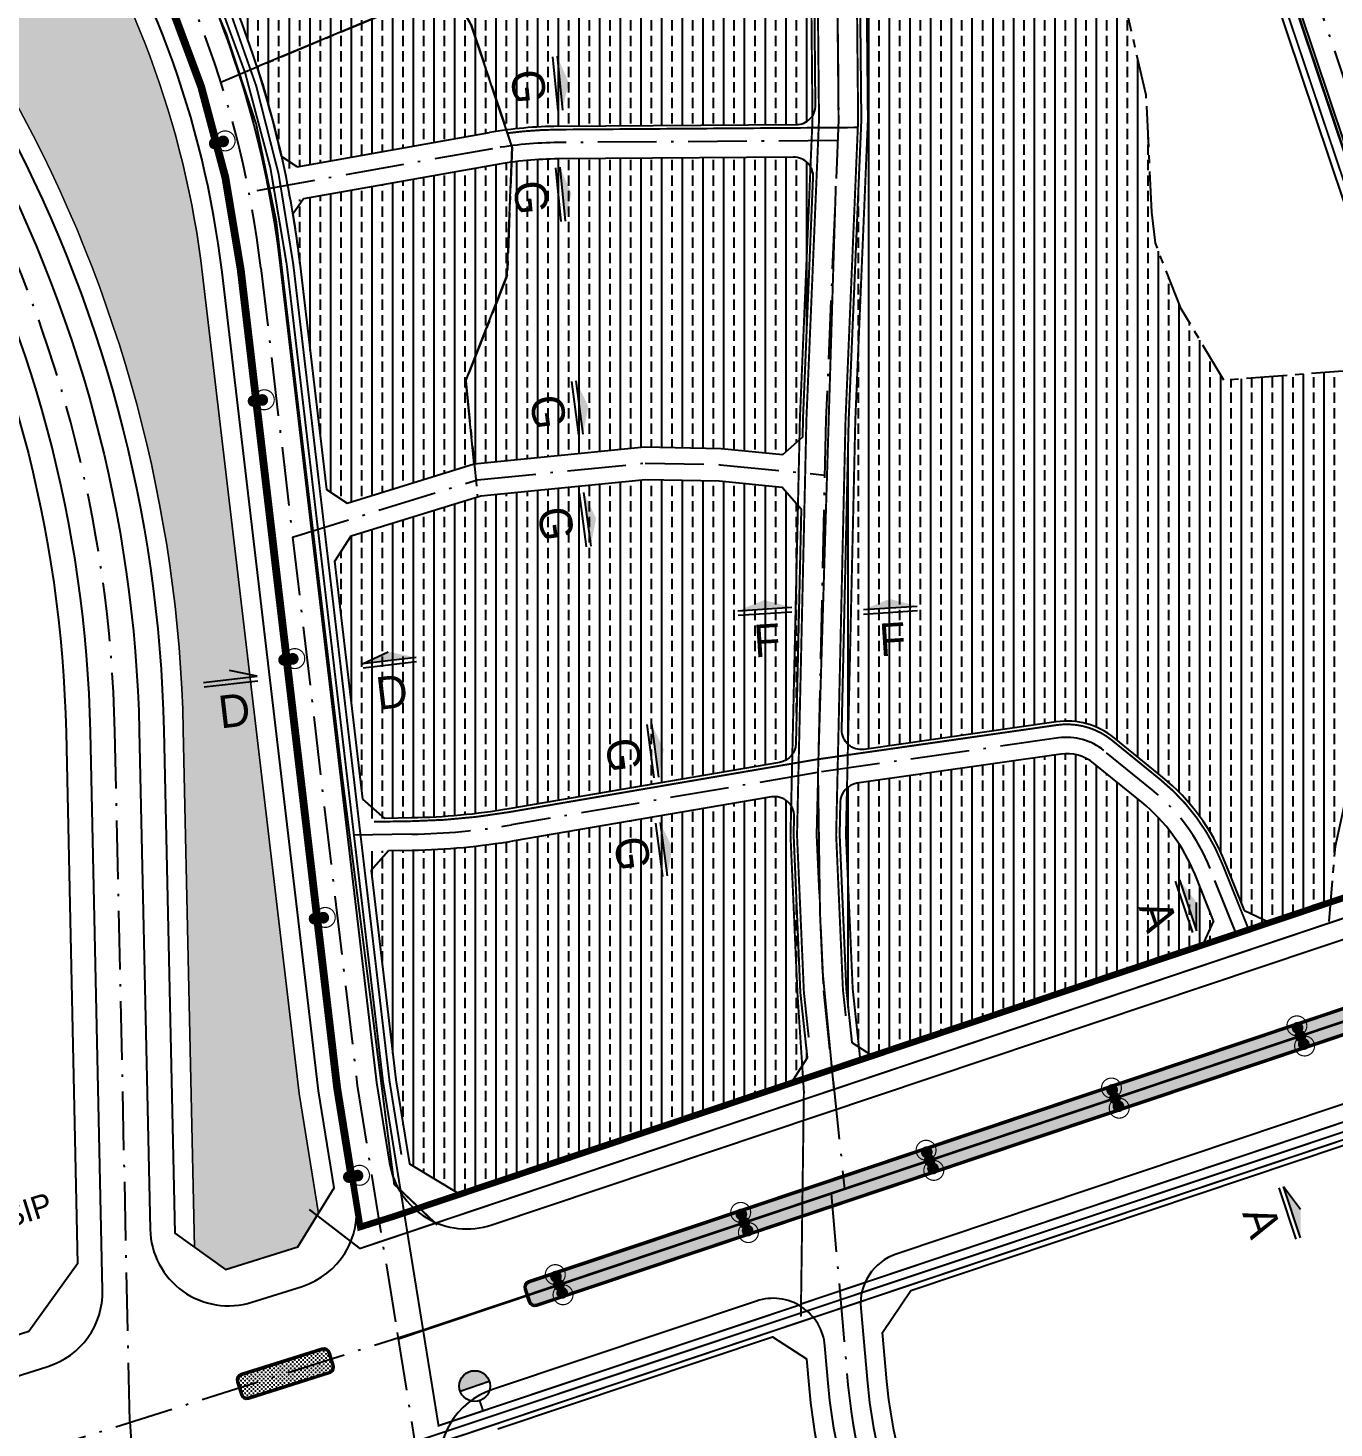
# Model space of a CAD drawing. Header units: metres. Extents: x 563371 to 571261, y 2062953 to 2068466.
# Drawn here: x 568142 to 568342.4, y 2065867.6 to 2066082.4 of the extents above; entities that cross this region are included whole.
import ezdxf
from ezdxf.enums import TextEntityAlignment as Align

# ---------------------------------------------------------------- set-up
doc = ezdxf.new("R2010")
doc.units = ezdxf.units.M
for name, pattern in [('ACAD_ISO10W100', [18.5, 12, -3, 0.5, -3]), ('CENTER', [2, 1.25, -0.25, 0.25, -0.25]), ('DOT', [0.25, 0, -0.25]), ('HIDDEN', [0.375, 0.25, -0.125])]:
    doc.linetypes.add(name, pattern=pattern)
for name, color, linetype in [('01-Thoatnuoc', 7, 'CONTINUOUS'), ('BoThamCo', 94, 'CONTINUOUS'), ('cap nuoc', 5, 'CONTINUOUS'), ('ChiaLo', 128, 'CENTER'), ('Dien', 1, 'CONTINUOUS'), ('Dien CS', 2, 'CONTINUOUS'), ('Dien SH', 6, 'CONTINUOUS'), ('ghi_chu', 7, 'CONTINUOUS'), ('hacth', 7, 'CONTINUOUS'), ('hacth sdd', 8, 'CONTINUOUS'), ('LogDg', 7, 'CONTINUOUS'), ('MC', 7, 'CONTINUOUS'), ('ONG CAP NUOC', 32, 'DOT'), ('RANHGIOI', 2, 'HIDDEN'), ('thoatnuoc', 3, 'CONTINUOUS'), ('TimDg', 222, 'CONTINUOUS'), ('TTLL', 170, 'CONTINUOUS'), ('ViaHeS', 32, 'CONTINUOUS')]:
    doc.layers.add(name, color=color, linetype=linetype)
doc.layers.add('datKeSog', color=251, linetype='CONTINUOUS', lineweight=13)
doc.layers.add('datMatNc', color=150, linetype='CONTINUOUS', lineweight=13)
doc.styles.add('avantH', font='VHAVAN.ttf', dxfattribs={"height": 10})
doc.styles.add('VnBlackH', font='VHBLACK.ttf')
doc.linetypes.add('CAP NUOC ----N----N----N----', pattern='A,4,-2,["N",Standard,S=1.5,R=0,X=-1.5,Y=-0.75],-1.5', length=7.5)
doc.linetypes.add('DD0', pattern='A,12.7,-5.08,["0,4kV",Standard,S=2.54,R=0,X=-2.54,Y=-1.27],-9.35', length=27.13)
doc.linetypes.add('DIEN22KV', pattern='A,12.7,-5.08,["22KV",Standard,S=2.54,R=0,X=-2.54,Y=-1.27],-9.08', length=26.86)
doc.linetypes.add('DIENCS_LINE', pattern='A,12.7,-5.08,["CS",Standard,S=2.54,R=0,X=-2.54,Y=-1.27],-6.35', length=24.13)
doc.linetypes.add('THOAT NUOC BAN ----C----C----C----', pattern='A,9,-3,["C",Standard,S=2,R=0,X=-1.5,Y=-1],-3', length=15)
doc.linetypes.add('Thong tin', pattern='A,12.7,-5.08,["TTLL",Standard,S=2.54,R=0,X=-2.54,Y=-1.27],-9.08', length=26.86)
doc.linetypes.add('TN_WATER_SUPPLY', pattern='A,0.5,-0.2,["TN",Standard,S=0.1,R=0,X=-0.1,Y=-0.05],-0.2', length=0.9)
pattern_1 = [(0, (568124.4922125977, 2065856.434559209), (0.3175, 0.3175), [0.15875, -0.4762500000000001]), (90, (568124.5715875977, 2065856.355184209), (-0.3175, 0.3175), [0.15875, -0.4762500000000001])]
pattern_2 = [(90, (0, -2.328306436538696e-10), (-3.175, 1.944126793646423e-16), []), (90, (-1.587500000023283, -2.328306436538696e-10), (-3.175, 1.944126793646423e-16), [1.5875, -0.79375])]

# ---------------------------------------------------------------- blocks, each defined once
blk = doc.blocks.new('a')
at = {"layer": 'MC', "linetype": 'Continuous', "extrusion": (3.398234445398686e-17, -4.399193797516772e-09, 1)}
blk.add_hatch(color=6, dxfattribs=at).paths.add_polyline_path([(-964.1725955408484, 96.28920970437501), (-801.1804696850331, 41.95850117307047), (-1127.164721311546, 41.95850112069013)])
at = {"layer": 'MC', "linetype": 'Continuous', "extrusion": (-3.398234445398686e-17, -4.399193797516772e-09, 1)}
blk.add_hatch(color=6, dxfattribs=at).paths.add_polyline_path([(992.276817483887, 101.675939100328), (829.2846916280714, 47.34523056902341), (1155.268943254584, 47.34523051664307)])
at = {"layer": 'MC', "color": 6, "linetype": 'Continuous'}
for p, q in [((-801.1804697505086, 41.9585011468803, 6.376863211678193e-06), (-964.1725956259664, 96.28920975675537, 6.61587453316183e-06)), ((829.2846916935468, 47.34523054283324, 6.376863211678193e-06), (992.2768175690051, 101.6759391527083, 6.61587453316183e-06)), ((-1127.164721455591, 41.9585011468803, 6.376863222257022e-06), (-801.1804697505086, 41.9585011468803, 6.376863211678193e-06)), ((-1127.164721435949, 14.79314686813295, 6.257357564245281e-06), (-801.180469730866, 14.79314689432312, 6.257357553324969e-06)), ((1155.26894339863, 47.34523054283324, 6.376863222257022e-06), (829.2846916935468, 47.34523054283324, 6.376863211678193e-06)), ((1155.268943378987, 20.17987626408588, 6.257357564245281e-06), (829.284691673904, 20.17987629027606, 6.257357553324969e-06))]:
    blk.add_line(p, q, dxfattribs=at)
at = {"layer": 'MC', "style": 'VnBlackH'}
for rotation, p in [(5.33646276239108e-08, (-962.6765672647615, -246.2775318663464)), (359.9999999466354, (990.2489407946152, -240.8908024703935))]:
    blk.add_text('a', height=196.8503937007875, rotation=rotation, dxfattribs=at).set_placement(p, align=Align.CENTER)
blk = doc.blocks.new('e')
at = {"layer": 'MC', "linetype": 'Continuous', "extrusion": (3.398234445398686e-17, -4.399193797516771e-09, 1)}
blk.add_hatch(color=6, dxfattribs=at).paths.add_polyline_path([(-473.4762349847621, 281.757833730439), (-310.4841091289467, 227.4271251991345), (-636.4683607554593, 227.4271251467542)])
at = {"layer": 'MC', "linetype": 'Continuous', "extrusion": (-3.398234445398686e-17, -4.399193797516771e-09, 1)}
blk.add_hatch(color=6, dxfattribs=at).paths.add_polyline_path([(492.8801074694447, 281.757833730439), (329.8879816136293, 227.4271251991345), (655.8722332401419, 227.4271251467542)])
at = {"layer": 'MC', "color": 6, "linetype": 'Continuous'}
for p, q in [((-310.4841091944222, 227.4271251729443, 6.376863211678193e-06), (-473.4762350698801, 281.7578337828194, 6.615874533161828e-06)), ((329.8879816791047, 227.4271251729443, 6.376863211678193e-06), (492.8801075545627, 281.7578337828194, 6.615874533161828e-06)), ((-636.4683608995053, 227.4271251729443, 6.376863222257021e-06), (-310.4841091944222, 227.4271251729443, 6.376863211678193e-06)), ((-636.4683608798628, 200.261770894197, 6.257357564245281e-06), (-310.4841091747796, 200.2617709203871, 6.257357553324969e-06)), ((655.8722333841879, 227.4271251729443, 6.376863222257021e-06), (329.8879816791047, 227.4271251729443, 6.376863211678193e-06)), ((655.8722333645453, 200.261770894197, 6.257357564245281e-06), (329.887981659462, 200.2617709203871, 6.257357553324969e-06))]:
    blk.add_line(p, q, dxfattribs=at)
at = {"layer": 'MC', "style": 'VnBlackH'}
for rotation, p in [(5.336085289072462e-08, (-471.9802067086751, -60.80890784028237)), (359.9999999466392, (486.1985571713552, -60.80890781409219))]:
    blk.add_text('d', height=196.8503937007875, rotation=rotation, dxfattribs=at).set_placement(p, align=Align.CENTER)
blk = doc.blocks.new('cs12')
at = {"layer": 'Dien CS', "color": 7, "linetype": 'Continuous', "ltscale": 20}
for points, const_width in [([(1.129780930790002, 0.6275488071027212, 1), (-1.129780930749257, 2.684336157515645, 1)], 0.179734464), ([(0.332288509074715, 1.035119058715645, 1), (-0.3322885091096396, 1.640056515333708, 1)], 0.89867232), ([(0.332288508923375, 0.3024687281576917, -1), (-0.3322885088069598, -0.3024687281576917, -1)], 0.89867232)]:
    blk.add_lwpolyline(points, format="xyb", close=True, dxfattribs=dict(at, const_width=const_width))
blk = doc.blocks.new('CS01')
at = {"layer": 'Dien CS', "color": 7, "linetype": 'Continuous', "ltscale": 20}
for points, const_width in [([(0.3322885089030024, 0.3024687281576917, -1), (-0.3322885089030024, -0.3024687281576917, -1)], 0.89867232), ([(1.12978093076963, -0.6275488069513813, -1), (-1.12978093054262, -2.684336157666985, -1)], 0.179734464), ([(0.3322885091300122, -1.035119058715645, -1), (-0.3322885089786723, -1.640056515333708, -1)], 0.89867232)]:
    blk.add_lwpolyline(points, format="xyb", close=True, dxfattribs=dict(at, const_width=const_width))

msp = doc.modelspace()

# ---------------------------------------------------------------- hatches: boundary and pattern name
at = {"layer": 'cap nuoc'}
msp.add_hatch(color=1, dxfattribs=at).paths.add_polyline_path([(568212.7988899234, 2065874.770828086, 0.4142135622408622), (568209.801508218, 2065876.249734264, 0.4142135623708078), (568208.3226020401, 2065873.25235256)])
at = {"layer": 'hacth'}
h = msp.add_hatch(dxfattribs=at)
h.set_pattern_fill('BRASS', color=57, scale=0.5, angle=90, style=0)
h.set_pattern_definition(pattern_2)
edge = h.paths.add_edge_path()
edge.add_line((568325.7060298786, 2065954.370515266), (568329.780560562, 2065944.215789924))
edge.add_line((568329.780560562, 2065944.215789924), (568341.9024460877, 2065948.283835177))
edge.add_line((568341.9024460877, 2065948.283835177), (568342.6188681676, 2065956.870199869))
edge.add_line((568342.6188681676, 2065956.870199869), (568344.3313999996, 2065964.883999998))
edge.add_line((568344.3313999996, 2065964.883999998), (568345.5709999999, 2065976.576999999))
edge.add_line((568345.5709999999, 2065976.576999999), (568347.8496999997, 2065978.768999998))
edge.add_line((568347.8496999997, 2065978.768999998), (568349.9136999997, 2065988.548999998))
edge.add_line((568349.9136999997, 2065988.548999998), (568351.3674999999, 2065999.908000001))
edge.add_line((568351.3674999999, 2065999.908000001), (568352.8138999997, 2066008.755999998))
edge.add_line((568352.8138999997, 2066008.755999998), (568350.8340941103, 2066027.838424061))
edge.add_line((568350.8340941103, 2066027.838424061), (568345.1729999997, 2066029.862999999))
edge.add_line((568345.1729999997, 2066029.862999999), (568325.5022999999, 2066028.387999999))
edge.add_line((568325.5022999999, 2066028.387999999), (568318.9278999993, 2066039.338999999))
edge.add_line((568318.9278999993, 2066039.338999999), (568314.9863983074, 2066049.423599376))
edge.add_line((568314.9863983074, 2066049.423599376), (568314.4635999998, 2066054.182999998))
edge.add_line((568314.4635999998, 2066054.182999998), (568313.5623999998, 2066072.148999999))
edge.add_line((568313.5623999998, 2066072.148999999), (568309.5899999997, 2066089.465))
edge.add_line((568309.5899999997, 2066089.465), (568303.3640622196, 2066109.111034812))
edge.add_line((568303.3640622196, 2066109.111034812), (568305.4579381632, 2066122.428643821))
edge.add_line((568305.4579381632, 2066122.428643821), (568308.3270612453, 2066126.26839171))
edge.add_line((568308.3270612453, 2066126.26839171), (568298.8248246653, 2066158.844744773))
edge.add_line((568298.8248246653, 2066158.844744773), (568299.7726598096, 2066167.626184671))
edge.add_line((568299.7726598096, 2066167.626184671), (568305.1559680104, 2066171.192696627))
edge.add_line((568305.1559680104, 2066171.192696627), (568304.4923737958, 2066173.170062316))
edge.add_line((568304.4923737958, 2066173.170062316), (568298.1814854508, 2066176.260822261))
edge.add_line((568298.1814854508, 2066176.260822261), (568290.1435999984, 2066173.451999998))
edge.add_line((568290.1435999984, 2066173.451999998), (568271.6118055445, 2066163.570508606))
edge.add_line((568271.6118055445, 2066163.570508606), (568268.9940249232, 2066159.159125154))
edge.add_line((568268.9940249232, 2066159.159125154), (568269.884777829, 2066068.284759738))
edge.add_line((568269.884777829, 2066068.284759738), (568267.9513999997, 2066022.266999996))
edge.add_line((568267.9513999997, 2066022.266999996), (568266.8793983184, 2065974.764369501))
edge.add_arc((568269.8786346918, 2065974.696685114), 3, 178.7072137355459, 278.1529226679068)
edge.add_line((568270.3040815867, 2065971.727005849), (568299.7805802025, 2065975.949914685))
edge.add_arc((568301.4114599666, 2065964.566144167), 11.49999999991864, 50.868646948771584, 98.1529226708738, ccw=False)
edge.add_line((568308.6691142954, 2065973.486707694), (568316.0542639643, 2065967.478246088))
edge.add_arc((568295.5435017322, 2065942.267957858), 32.50000000007513, 21.86286711075968, 50.86864695244998, ccw=False)
edge = h.paths.add_edge_path()
edge.add_line((568325.0324426617, 2065942.622344875), (568321.065640933, 2065952.508583358))
edge.add_arc((568295.5435017326, 2065942.267957858), 27.49999999970079, 21.86286711176513, 50.86864695117372)
edge.add_line((568312.8987620833, 2065963.599740206), (568305.5136124135, 2065969.608201813))
edge.add_arc((568301.4114599664, 2065964.566144167), 6.500000000338268, 50.86864694731515, 98.15292266265755)
edge.add_line((568300.4896583615, 2065971.000449243), (568269.2016005786, 2065966.518009947))
edge.add_arc((568269.6270474729, 2065963.548330682), 2.999999999999999, 98.1529226569023, 178.7072137355459)
edge.add_line((568266.6278110994, 2065963.616015069), (568266.514721104, 2065958.604761484))
edge.add_line((568266.514721104, 2065958.604761484), (568267.5512936377, 2065934.916565742))
edge.add_line((568267.5512936377, 2065934.916565742), (568268.42700254, 2065926.715778295))
edge.add_line((568268.42700254, 2065926.715778295), (568271.5896563192, 2065924.687208233))
edge.add_line((568271.5896563192, 2065924.687208233), (568325.0324426617, 2065942.622344875))
h = msp.add_hatch(dxfattribs=at)
h.set_pattern_fill('BRASS', color=57, scale=0.5, angle=90, style=0)
h.set_pattern_definition(pattern_2)
edge = h.paths.add_edge_path()
edge.add_arc((568223.8352489782, 2066004.845442305), 62.50000000049519, 90.40789401677357, 100.1181727195731)
edge.add_line((568212.8553129862, 2066066.373411601), (568181.3493761152, 2066060.751038978))
edge.add_arc((568024.8134988241, 2066027.63730887), 160.0000000028742, 11.94430732424376, 27.03217287412804)
edge.add_line((568167.3337320768, 2066100.35582862), (568169.3345421439, 2066107.251847167))
edge.add_line((568169.3345421439, 2066107.251847167), (568215.0199106165, 2066133.324526198))
edge.add_arc((568289.369272226, 2066003.047235666), 150.0000000001233, 118.61759479547021, 119.71343993934971, ccw=False)
edge.add_arc((568289.3692722238, 2066003.047235665), 150.000000000067, 118.067354040461, 118.6175947945155, ccw=False)
edge.add_line((568218.7928941735, 2066135.406500023), (568259.353496555, 2066157.034154285))
edge.add_line((568259.353496555, 2066157.034154285), (568262.0300865081, 2066155.445825955))
edge.add_line((568262.0300865081, 2066155.445825955), (568262.861424184, 2066070.632985898))
edge.add_arc((568259.8615682933, 2066070.603581232), 3, -89.59210597938818, 0.5615967420191055, ccw=False)
edge.add_line((568259.8829253939, 2066067.603657254), (568223.3903093871, 2066067.343858516))
h = msp.add_hatch(dxfattribs=at)
h.set_pattern_fill('BRASS', color=57, scale=0.5, angle=90, style=0)
h.set_pattern_definition(pattern_2)
edge = h.paths.add_edge_path()
edge.add_arc((568024.8134988253, 2066027.637308869), 160.0000000020713, 6.717261423241325, 10.153505059674387, ccw=False)
edge.add_line((568183.7151716641, 2066046.352499749), (568187.8101094249, 2066011.584355277))
edge.add_line((568187.8101094249, 2066011.584355277), (568191.0155350777, 2066009.527846203))
edge.add_line((568191.0155350777, 2066009.527846203), (568210.4856803453, 2066015.54802018))
edge.add_line((568210.4856803453, 2066015.54802018), (568236.5932788113, 2066018.161666585))
edge.add_line((568236.5932788113, 2066018.161666585), (568248.3892917245, 2066017.914638588))
edge.add_line((568248.3892917245, 2066017.914638588), (568257.8382187865, 2066016.973909172))
edge.add_line((568257.8382187865, 2066016.973909172), (568260.8911446906, 2066019.67593672))
edge.add_line((568260.8911446906, 2066019.67593672), (568260.9547157933, 2066022.492904882))
edge.add_line((568260.9547157933, 2066022.492904882), (568262.5084664789, 2066059.474877393))
edge.add_arc((568259.5111107093, 2066059.600807495), 3.000000000058193, 357.5942053359062, 450.4078940139419)
edge.add_line((568259.489753609, 2066062.600731473), (568223.4259045528, 2066062.343985219))
edge.add_arc((568223.8352489781, 2066004.845442305), 57.50000000049818, 90.4078940182582, 100.1181727195283)
edge.add_line((568213.7337078655, 2066061.451174058), (568182.3077366448, 2066055.843071655))
h = msp.add_hatch(dxfattribs=at)
h.set_pattern_fill('BRASS', color=57, scale=0.5, angle=90, style=0)
h.set_pattern_definition(pattern_2)
edge = h.paths.add_edge_path()
edge.add_line((568200.9741903291, 2065956.206117928), (568194.3451860937, 2065956.098166465))
edge.add_line((568194.3451860937, 2065956.098166465), (568198.4796999999, 2065920.994))
edge.add_line((568198.4796999999, 2065920.994), (568200.5548920269, 2065908.133119569))
edge.add_line((568200.5548920269, 2065908.133119569), (568208.3062341046, 2065903.449602519))
edge.add_line((568208.3062341046, 2065903.449602519), (568259.1051819588, 2065920.497479949))
edge.add_line((568259.1051819588, 2065920.497479949), (568261.6307565753, 2065924.434991527))
edge.add_line((568261.6307565753, 2065924.434991527), (568260.5675751251, 2065934.391410911))
edge.add_line((568260.5675751251, 2065934.391410911), (568259.5112660276, 2065958.530634998))
edge.add_line((568259.5112660276, 2065958.530634998), (568259.5760638056, 2065961.4019597))
edge.add_arc((568256.5768274321, 2065961.469644086), 3, 358.7072137399915, 459.7249051075875)
edge.add_line((568256.0700739559, 2065964.4265345), (568216.6193051541, 2065957.66544043))
edge.add_arc((568199.3052280417, 2066058.692529538), 102.4999999992439, 270.93296313261203, 279.7249051126082, ccw=False)
edge = h.paths.add_edge_path()
edge.add_line((568193.7573432982, 2065961.089256546), (568200.8927775351, 2065961.205455079))
edge.add_arc((568199.3052280407, 2066058.692529539), 97.5000000007561, 270.9329631335389, 279.724905113206)
edge.add_line((568215.7747160268, 2065962.593591118), (568257.3364172181, 2065969.716457921))
edge.add_arc((568256.8296637418, 2065972.673348334), 3.000000000027178, 279.7249051097789, 358.707213735546)
edge.add_line((568259.8289001152, 2065972.605663947), (568260.6426362416, 2066008.664009013))
edge.add_line((568260.6426362416, 2066008.664009013), (568257.7250791119, 2066011.960454211))
edge.add_line((568257.7250791119, 2066011.960454211), (568248.0888148102, 2066012.91983481))
edge.add_line((568248.0888148102, 2066012.91983481), (568236.7906860731, 2066013.156436289))
edge.add_line((568236.7906860731, 2066013.156436289), (568211.4831673815, 2066010.622886321))
edge.add_line((568211.4831673815, 2066010.622886321), (568191.6173027009, 2066004.480355799))
edge.add_line((568191.6173027009, 2066004.480355799), (568189.1020930463, 2066000.614744544))
edge.add_line((568189.1020930463, 2066000.614744544), (568193.7573432982, 2065961.089256546))
at = {"layer": 'hacth sdd'}
h = msp.add_hatch(dxfattribs=at)
h.set_pattern_fill('DASH', color=152, scale=0.5, style=0)
h.set_pattern_definition([(0, (0, 0), (1.5875, 1.5875), [1.5875, -1.5875])])
edge = h.paths.add_edge_path()
edge.add_line((568183.6201683327, 2065918.921055044), (568168.8181398355, 2066044.597950605))
edge.add_arc((568024.8134988274, 2066027.63730887), 144.9999999997729, 6.717261423255472, 34.05897894871769)
edge.add_line((568144.9404182411, 2066108.843978744), (568098.1901080231, 2066178.000499469))
edge.add_line((568098.1901080231, 2066178.000499469), (568085.0913842997, 2066201.596774492))
edge.add_arc((568202.2502013814, 2066266.633776105), 133.9999999954225, 200.0084056628792, 209.035455693567, ccw=False)
edge.add_line((568076.3381152166, 2066220.784604287), (568071.4225555877, 2066234.283831054))
edge.add_arc((568197.3346417545, 2066280.133002879), 133.9999999997454, 170.7022042001583, 200.0084056654896, ccw=False)
edge.add_line((568065.0951427778, 2066301.782827597), (568070.2285092395, 2066333.137991798))
edge.add_line((568070.2285092395, 2066333.137991798), (568075.3908017699, 2066383.853710804))
edge.add_arc((567886.8530623493, 2066414.423643979), 191.0000000004416, 350.7900851439517, 357.9800821339687)
edge.add_line((568077.7343815274, 2066407.691483183), (568080.4256581354, 2066483.99899346))
edge.add_line((568080.4256581354, 2066483.99899346), (568080.6457711871, 2066490.814411395))
edge.add_line((568080.6457711871, 2066490.814411395), (568076.7772794547, 2066494.780576226))
edge.add_line((568076.7772794547, 2066494.780576226), (568057.0791909866, 2066494.635737341))
edge.add_line((568057.0791909866, 2066494.635737341), (568051.8839304355, 2066489.606287584))
edge.add_line((568051.8839304355, 2066489.606287584), (568042.8667809778, 2066263.069308326))
edge.add_arc((568132.2959639548, 2066259.509640887), 89.50000000112202, 177.7205840143957, 210.7173070783)
edge.add_line((568055.352991614, 2066213.79280583), (568139.856352352, 2066071.57080512))
edge.add_arc((567955.4122950307, 2065970.128014746), 210.4999999999731, 1.2450517960169236, 28.810450033350207, ccw=False)
edge.add_line((568165.8625975254, 2065974.701873059), (568167.5880580689, 2065895.310761973))
edge.add_line((568167.5880580689, 2065895.310761973), (568172.3432413975, 2065891.903232982))
edge.add_line((568172.3432413975, 2065891.903232982), (568183.4382738377, 2065895.402493342))
edge.add_line((568183.4382738377, 2065895.402493342), (568186.5903919834, 2065900.513268813))
edge.add_line((568186.5903919834, 2065900.513268813), (568183.6201683327, 2065918.921055044))
h = msp.add_hatch(dxfattribs=at)
h.set_pattern_fill('CROSS', color=64, scale=0.05, style=0)
h.set_pattern_definition(pattern_1)
edge = h.paths.add_edge_path()
edge.add_line((568507.4016826156, 2065986.683880588), (568218.8903567226, 2065889.860896478))
edge.add_arc((568219.1289744121, 2065889.149867929), 0.750000000035996, 108.551499733888, 198.5514997254566)
edge.add_line((568218.4179458625, 2065888.911250239), (568219.0542454217, 2065887.015216656))
edge.add_arc((568219.7652739713, 2065887.253834346), 0.7499999999989576, 198.5514997254566, 288.5514997170253)
edge.add_line((568220.0038916605, 2065886.542805796), (568508.5152175536, 2065983.365789906))
edge.add_arc((568507.9584500846, 2065985.024835247), 1.749977559046246, 288.5514997359101, 468.5514997322966)
h = msp.add_hatch(dxfattribs=at)
h.set_pattern_fill('CROSS', color=64, scale=0.05, style=0)
h.set_pattern_definition(pattern_1)
edge = h.paths.add_edge_path()
edge.add_line((568174.2984880703, 2065874.694437317), (568174.9000576094, 2065872.787053223))
edge.add_arc((568175.6153266454, 2065873.0126418), 0.7500000000644769, 197.5047443017584, 287.5047443044334)
edge.add_line((568175.8409152228, 2065872.297372764), (568188.2389118463, 2065876.20757477))
edge.add_arc((568188.0133232691, 2065876.922843806), 0.7500000001404853, 287.5047442906017, 377.5047442874701)
edge.add_line((568188.728592305, 2065877.148432383), (568188.1270227656, 2065879.055816479))
edge.add_arc((568187.4117537296, 2065878.830227902), 0.7500000000644769, 17.50474430175839, 107.5047443044334)
edge.add_line((568187.1861651522, 2065879.545496938), (568174.7881685292, 2065875.635294931))
edge.add_arc((568175.0137571064, 2065874.920025894), 0.7500000001404853, 107.5047442906017, 197.5047442821201)
at = {"layer": 'MC', "linetype": 'Continuous', "extrusion": (-4.377663879901462e-09, -4.347010728260492e-10, 1)}
for points in [[(568224.984556716, 2066074.104007355), (568224.0203996365, 2066069.847905725), (568223.2022214041, 2066078.087382907)], [(568225.407603538, 2066057.06913875), (568224.4434464584, 2066052.81303712), (568223.625268226, 2066061.052514302)]]:
    msp.add_hatch(color=6, dxfattribs=at).paths.add_polyline_path(points)
at = {"layer": 'MC', "linetype": 'Continuous', "extrusion": (-4.36139481753142e-09, -5.754487933084117e-10, 1)}
for points in [[(568228.0026738138, 2066024.362122986), (568227.1760753178, 2066020.077180175), (568226.092986927, 2066028.286036332)], [(568229.184056255, 2066007.1993981), (568228.357457759, 2066002.91445529), (568227.2743693682, 2066011.123311446)], [(568239.5714555338, 2065971.723710507), (568238.7448570378, 2065967.438767696), (568237.661768647, 2065975.647623853)], [(568240.9047282505, 2065956.591047157), (568240.0781297544, 2065952.306104346), (568238.9950413636, 2065960.514960503)]]:
    msp.add_hatch(color=6, dxfattribs=at).paths.add_polyline_path(points)
at = {"layer": 'MC', "linetype": 'Continuous', "extrusion": (2.858385202380172e-10, -4.389897767426729e-09, 1)}
for points in [[(568254.9727199445, 2065994.640860555), (568259.1936373935, 2065993.532773983), (568250.9311340426, 2065992.994779346)], [(568274.2248430289, 2065994.817282069), (568278.4457604779, 2065993.709195497), (568270.183257127, 2065993.17120086)]]:
    msp.add_hatch(color=6, dxfattribs=at).paths.add_polyline_path(points)

# ---------------------------------------------------------------- linework, layer by layer
at = {"layer": '01-Thoatnuoc', "linetype": 'THOAT NUOC BAN ----C----C----C----', "ltscale": 0.5, "const_width": 0.3}
msp.add_lwpolyline([(568088.5014033747, 2066225.375636275), (568088.5534668687, 2066225.23265827, 0.0033621593109761), (568096.4575382086, 2066207.906334343), (568109.2853671261, 2066185.351251809), (568155.9751650789, 2066116.263564563, -0.1158400362145579), (568181.7289007626, 2066046.118559863), (568196.4984291198, 2065920.717607339), (568205.0170949536, 2065867.923677288), (568260.3432506493, 2065886.438648075)], format="xyb", dxfattribs=at)
for points in [[(568261.5835376905, 2066149.990301564), (568262.3832340734, 2066068.405497482), (568260.4549526445, 2066022.509040945), (568259.0110192454, 2065958.525340249), (568260.0687380977, 2065934.353899851), (568261.0631199483, 2065919.252402334)], [(568320.7038391707, 2066128.006542665), (568387.8758168636, 2065927.8487338)], [(568260.5141399333, 2065886.57123291), (568387.7860883061, 2065929.283073759)], [(568261.0631199483, 2065919.252402334), (568260.5976462067, 2065884.674670377)], [(568211.8502140524, 2065870.210389583), (568211.3199837459, 2065871.773446381)]]:
    msp.add_lwpolyline(points, dxfattribs=at)
at = {"layer": 'BoThamCo'}
for points in [[(568216.2947756778, 2066064.124787458), (568210.0147854015, 2066082.924790705), (568206.6272504805, 2066088.784890027), (568177.1801655212, 2066076.467615858, -0.04826216972384875), (568183.7151716639, 2066046.35249975), (568187.8101094249, 2066011.584355276), (568191.0155350774, 2066009.527846203), (568210.4856803452, 2066015.54802018), (568209.2107621394, 2066028.283121813), (568215.5547655254, 2066044.49478784)], [(568507.4016826156, 2065986.683880588), (568218.8903567226, 2065889.860896478, 0.4142135623253476), (568218.4179458625, 2065888.911250239), (568219.0542454217, 2065887.015216656, 0.4142135623537703), (568220.0038916605, 2065886.542805796), (568508.5152175536, 2065983.365789906, 1)], [(568174.2984880703, 2065874.694437317), (568174.9000576094, 2065872.787053223, 0.4142135623487481), (568175.8409152228, 2065872.297372764), (568188.2389118463, 2065876.20757477, 0.4142135624161651), (568188.728592305, 2065877.148432383), (568188.1270227656, 2065879.055816479, 0.4142135623487481), (568187.1861651522, 2065879.545496938), (568174.7881685292, 2065875.635294931, 0.4142135623304057)]]:
    msp.add_lwpolyline(points, format="xyb", close=True, dxfattribs=at)
at = {"layer": 'cap nuoc', "color": 1}
msp.add_line((568208.3226020406, 2065873.25235256), (568212.7988899262, 2065874.770828087), dxfattribs=at)
at = {"layer": 'cap nuoc', "color": 1, "linetype": 'Continuous'}
msp.add_circle((568210.560745982, 2065874.011590323), 2.36341496288611, dxfattribs=at)
at = {"layer": 'ChiaLo', "ltscale": 5}
for points in [[(568341.6532478146, 2065945.297177851), (568342.6188681679, 2065956.87019987), (568344.3314, 2065964.884), (568345.571, 2065976.577), (568347.8497, 2065978.769), (568349.9137, 2065988.549), (568351.3675, 2065999.908), (568352.8139, 2066008.756), (568350.8340941106, 2066027.838424062), (568345.173, 2066029.863), (568325.5023, 2066028.388), (568318.9279, 2066039.339), (568314.9863983075, 2066049.423599377), (568314.4636000001, 2066054.183), (568313.5623999999, 2066072.149), (568309.5899999999, 2066089.465), (568303.3640622199, 2066109.111034813), (568305.4579381634, 2066122.428643822), (568308.3270612456, 2066126.268391711), (568298.8248246656, 2066158.844744774), (568299.7726598099, 2066167.626184672), (568307.7448057504, 2066172.907835425)], [(568171.6235362928, 2066074.143361157), (568206.6272504805, 2066088.784890027), (568210.0147854009, 2066082.924790705), (568216.2947756778, 2066064.124787458), (568215.5547655254, 2066044.49478784), (568209.2107621394, 2066028.283121813), (568210.9938836652, 2066010.471599669)]]:
    msp.add_lwpolyline(points, dxfattribs=at)
at = {"layer": 'datKeSog'}
msp.add_lwpolyline([(568051.8839304355, 2066489.606287584), (568048.7612246759, 2066486.583245415), (568039.8691547329, 2066263.188626788, 0.1449785006139977), (568052.773897567, 2066212.260397956), (568137.2516644283, 2066070.081472601, -0.1207992988462257), (568162.8633058033, 2065974.636687426), (568164.5398766699, 2065897.495066083), (568167.588058069, 2065895.310761973), (568165.8625975254, 2065974.701873059, 0.1208601099268), (568139.856352352, 2066071.57080512), (568055.352991614, 2066213.79280583, -0.144978500596995), (568042.8667809778, 2066263.069308326)], format="xyb", close=True, dxfattribs=at)
msp.add_lwpolyline([(568098.1901080256, 2066178.000499464), (568144.9404182411, 2066108.843978744, -0.1198699787168014), (568168.8181398355, 2066044.597950605), (568183.6201683327, 2065918.921055045), (568186.5903919834, 2065900.513268813), (568188.9990425579, 2065904.418602214), (568186.5920746665, 2065919.335644037), (568171.7975462012, 2066044.948860433, 0.1198699787173041), (568147.4258027807, 2066110.524116741), (568100.7491945344, 2066179.571612053)], format="xyb", dxfattribs=at)
at = {"layer": 'datMatNc'}
msp.add_lwpolyline([(568183.6201683327, 2065918.921055044), (568168.8181398355, 2066044.597950605, 0.1198699787168014), (568144.9404182411, 2066108.843978744), (568098.1901080231, 2066178.000499469), (568085.0913842997, 2066201.596774492, -0.03940831778231667), (568076.3381152166, 2066220.784604287), (568071.4225555877, 2066234.283831054, -0.1285739781791055), (568065.0951427778, 2066301.782827597), (568070.2285092395, 2066333.137991798), (568075.3908017699, 2066383.853710804, 0.03138257663283053), (568077.7343815274, 2066407.691483183), (568080.4256581354, 2066483.99899346), (568080.6457711871, 2066490.814411395), (568076.7772794547, 2066494.780576226), (568057.0791909866, 2066494.635737341), (568051.8839304355, 2066489.606287584), (568042.8667809778, 2066263.069308326, 0.144978500596995), (568055.352991614, 2066213.79280583), (568139.856352352, 2066071.57080512, -0.1208601099268), (568165.8625975254, 2065974.701873059), (568167.5880580689, 2065895.310761973), (568172.3432413975, 2065891.903232982), (568183.4382738377, 2065895.402493342), (568186.5903919834, 2065900.513268813)], format="xyb", close=True, dxfattribs=at)
at = {"layer": 'Dien', "color": 10, "linetype": 'DIEN22KV', "ltscale": 0.4, "const_width": 0.3, "elevation": 1.525586101891463e-09}
msp.add_lwpolyline([(568130.1944129363, 2065841.692589923), (568411.7516109049, 2065935.688767156)], dxfattribs=at)
at = {"layer": 'Dien CS', "color": 11, "linetype": 'DIENCS_LINE', "ltscale": 0.5, "const_width": 0.4}
for points in [[(568073.3777042713, 2066318.331773652), (568070.5228834132, 2066300.894215387, 0.1285739781634881), (568076.5905889781, 2066236.165700053), (568081.5061486099, 2066222.666473278, 0.03940831779775156), (568089.900141727, 2066204.266203654), (568102.8817666275, 2066180.880872544), (568149.4969565693, 2066111.924231738, -0.1198699787174769), (568174.2803848451, 2066045.241285289), (568189.0686632831, 2065919.681134861), (568191.2611546564, 2065906.093298637)], [(568661.3604938095, 2066036.549766114, -0.002268932364524866), (568652.7283532602, 2066033.606827962), (568198.8111205131, 2065881.274433812)]]:
    msp.add_lwpolyline(points, format="xyb", dxfattribs=at)
msp.add_lwpolyline([(568302.7163714916, 2066186.3199187), (568374.6848730574, 2065971.869517283)], dxfattribs=at)
at = {"layer": 'Dien SH', "color": 6, "linetype": 'DD0', "ltscale": 0.45, "const_width": 0.3}
for points in [[(568242.8794473008, 2066268.482190017), (568251.1892639052, 2066233.956594857, 0.02761313036668655), (568255.8028782217, 2066218.575011243), (568260.3377982463, 2066206.019869025, -0.02179119065696444), (568264.3547691925, 2066193.172662032), (568267.9002095053, 2066179.816352644, -0.06249743057535666), (568269.9391360647, 2066164.763773146), (568270.8849836735, 2066068.268661376), (568268.9509263244, 2066022.234727874), (568267.5152146958, 2065958.615350983), (568268.5489677201, 2065934.991587861), (568269.7516164006, 2065923.729093925)], [(568269.3375416091, 2066067.170954018), (568223.3938689108, 2066066.843871186, 0.03165473426786279), (568215.5707836418, 2066066.292155908, 0.03165473426786279)], [(568329.3386210348, 2065943.974519736), (568325.2419909928, 2065954.184322076, 0.1272416955391105), (568315.7387137858, 2065967.090395499), (568308.3535641159, 2065973.098857106, 0.2092946848008648), (568299.8514880284, 2065975.454968141), (568262.8469172935, 2065970.153560716), (568215.8591749483, 2065962.100776049, -0.03838091339656747), (568200.9009188227, 2065960.705521364), (568195.1201229352, 2065960.611382734)]]:
    msp.add_lwpolyline(points, format="xyb", dxfattribs=at)
at = {"layer": 'LogDg'}
for points in [[(568133.9955428395, 2066068.220247375, -0.120721405446996), (568159.1141911512, 2065974.555205381), (568160.7765047523, 2065898.069582813, 0.4999972063578449), (568176.3830888772, 2065886.886020754), (568184.0826050598, 2065889.314369829, 0.3722012688619736), (568192.3199572255, 2065902.670232601), (568189.5639809998, 2065919.750233027), (568174.7769525672, 2066045.299770262, 0.1198699787172776), (568149.9111873204, 2066112.204254739), (568103.3082810397, 2066181.142724644)], [(568307.5114799798, 2066173.603095214, 0.4178495740815646), (568298.5660109787, 2066177.984142028), (568289.5397449455, 2066174.829932238), (568218.0871303953, 2066136.730092668, 0.0071825281807716), (568214.2764170029, 2066134.627299105), (568168.3951062841, 2066108.442795665, 0.3983409687927469), (568165.2066161522, 2066097.91371037, -0.0869340505151516), (568180.7357652986, 2066046.00158992), (568195.5077936667, 2065920.579411009), (568197.5025603533, 2065908.216961894, 0.4630470927238416), (568213.1672127856, 2065898.752063298), (568373.2791947201, 2065952.484858136, 0.4142135623744509), (568378.3182438951, 2065962.614418018), (568307.5114799801, 2066173.603095214)], [(568121.409168812, 2065869.547781732), (568145.0901506677, 2065877.016522496, 0.3333358165575122), (568153.4779003187, 2065888.721569588), (568151.6159618458, 2065974.39224132, 0.120558977139746), (568127.4823963504, 2066064.499317227)], [(568507.322143386, 2065986.920890104), (568218.8108174929, 2065890.097905995, 0.4142135623299213), (568218.1809363461, 2065888.83171101), (568218.8172359052, 2065886.935677426, 0.4142135623729348), (568220.0834308905, 2065886.30579628), (568508.5947567836, 2065983.12878039, 1.000000000018519), (568507.3221433858, 2065986.920890104)], [(568401.694172321, 2065936.705369939), (568275.2207022598, 2065894.261494488, 0.3468311455305138), (568269.797184509, 2065885.971034731), (568270.818285574, 2065874.448181991, 0.1098508434369424), (568280.2712324896, 2065844.65190037), (568275.0823982375, 2065841.639260481, -0.1098508434394714), (568264.8417057456, 2065873.91856557), (568264.2863700383, 2065880.185380674, 0.4849671442629072), (568253.7723415798, 2065887.063529975), (568213.2814197191, 2065873.474975447, 0.367009995740145), (568205.252533348, 2065860.186960457), (568213.0785627802, 2065811.685603736), (568207.1551780794, 2065810.729824638), (568200.0478888282, 2065854.7768314, 0.4575121343061496), (568184.5917021884, 2065864.309577778), (568172.1433342944, 2065860.383489185, 0.375227047875502), (568163.9269503753, 2065846.901924933, 0.0494446077986198), (568174.2324779166, 2065809.579214345), (568179.0768881324, 2065795.119904572), (568171.965407385, 2065792.737292226), (568167.1740316963, 2065807.038307672, -0.0442762420745262), (568157.259776039, 2065841.661338444, 0.4483491219588146), (568141.8671922563, 2065850.834725481)], [(568174.0600650585, 2065874.619241125), (568174.6616345976, 2065872.711857031, 0.4142135623303208), (568175.9161114155, 2065872.058949752), (568188.3141080388, 2065875.969151758, 0.4142135623826339), (568188.9670153172, 2065877.223628576), (568188.3654457777, 2065879.131012672, 0.4142135623303208), (568187.1109689598, 2065879.78391995), (568174.7129723368, 2065875.873717943, 0.4142135623183145), (568174.0600650584, 2065874.619241125)]]:
    msp.add_lwpolyline(points, format="xyb", dxfattribs=at)
at = {"layer": 'MC', "color": 6, "linetype": 'Continuous'}
for p, q in [((568222.5155983064, 2066078.019201391, 1.589368821318301e-07), (568223.3337765383, 2066069.779724207, 1.589368818544542e-07)), ((568223.2022214043, 2066078.087382911, 1.619723258453283e-07), (568224.0203996354, 2066069.847905726, 1.619723255766261e-07)), ((568222.9386451284, 2066060.984332786, 1.589368821318301e-07), (568223.7568233602, 2066052.744855602, 1.589368818544542e-07)), ((568223.6252682263, 2066061.052514306, 1.619723258453283e-07), (568224.4434464574, 2066052.813037121, 1.619723255766261e-07)), ((568225.4089155815, 2066028.195778969, 1.589368821318301e-07), (568226.4920039717, 2066019.986922811, 1.589368818544542e-07)), ((568226.0929869271, 2066028.286036335, 1.619723258453283e-07), (568227.1760753167, 2066020.077180177, 1.619723255766261e-07)), ((568226.5902980227, 2066011.033054083, 1.589368821318301e-07), (568227.6733864129, 2066002.824197925, 1.589368818544542e-07)), ((568227.2743693683, 2066011.12331145, 1.619723258453283e-07), (568228.3574577579, 2066002.914455291, 1.619723255766261e-07)), ((568250.9311340388, 2065992.994779346, 1.619723258453283e-07), (568259.193637392, 2065993.532773982, 1.619723255766261e-07)), ((568270.1832571232, 2065993.17120086, 1.619723258453283e-07), (568278.4457604764, 2065993.709195496, 1.619723255766261e-07)), ((568250.9759669257, 2065992.306237401, 1.589368821318301e-07), (568259.2384702788, 2065992.844232037, 1.589368818544542e-07)), ((568270.2280900101, 2065992.482658915, 1.589368821318301e-07), (568278.4905933632, 2065993.020653551, 1.589368818544542e-07)), ((568236.9776973015, 2065975.55736649, 1.589368821318301e-07), (568238.0607856917, 2065967.348510332, 1.589368818544542e-07)), ((568237.6617686471, 2065975.647623857, 1.619723258453283e-07), (568238.7448570367, 2065967.438767698, 1.619723255766261e-07)), ((568238.3109700182, 2065960.42470314, 1.589368821318301e-07), (568239.3940584083, 2065952.215846982, 1.589368818544542e-07)), ((568238.9950413638, 2065960.514960506, 1.619723258453283e-07), (568240.0781297534, 2065952.306104348, 1.619723255766261e-07))]:
    msp.add_line(p, q, dxfattribs=at)
at = {"layer": 'ONG CAP NUOC', "color": 122, "linetype": 'CAP NUOC ----N----N----N----', "ltscale": 0.6, "const_width": 0.3}
for points in [[(568206.4871295355, 2065865.781655149), (568209.1029758193, 2065866.606666455), (568658.193136862, 2066017.319119048, 0.05068378633203768), (568845.4536268129, 2066102.084876041), (569016.0878814894, 2066201.226759938), (569174.1709676076, 2066289.436316103)], [(568159.8283335186, 2066111.613462721, -0.1102394321353767), (568182.7220362178, 2066046.235529806), (568197.4890645645, 2065920.855803669), (568199.3166574992, 2065909.529404039)]]:
    msp.add_lwpolyline(points, format="xyb", dxfattribs=at)
msp.add_lwpolyline([(568268.4565671379, 2066162.978108532), (568269.3846749205, 2066068.292808924), (568267.4516368512, 2066022.283136063), (568266.0144743224, 2065958.599466735), (568267.0524566105, 2065934.879054682), (568267.486717319, 2065930.812315427)], dxfattribs=at)
at = {"layer": 'RANHGIOI', "color": 1, "ltscale": 9}
for const_width in [1, 0.5]:
    msp.add_lwpolyline([(569000.5592219628, 2066606.466456158), (568982.1523663503, 2066596.773802713), (568641.4879055456, 2066448.283225673), (568640.6420763027, 2066447.920460239, -0.005137433380439285), (568606.7378069286, 2066433.790071242), (568320.2638660255, 2066354.564405334, -0.02056742908652707), (568279.2557222928, 2066345.01962319), (568234.0374281793, 2066336.43794789, -0.02121833569223638), (568191.0584181998, 2066330.156570429), (568073.8426399935, 2066318.076938635), (568071.016314383, 2066300.81343246, 0.1285739781783505), (568077.0604102013, 2066236.336779047), (568081.9759698303, 2066222.837552279, 0.03940831777614574), (568090.33730149, 2066204.508879045), (568103.3082810484, 2066181.142724642), (568149.9111873294, 2066112.204254739, -0.1198699787172983), (568174.7769525761, 2066045.299770262), (568189.5639810084, 2065919.750233025), (568193.0057644814, 2065898.419982555), (568198.2094833391, 2065900.061182543), (568647.0008657338, 2066050.67336649, 0.05068378633206799), (568827.9057364968, 2066132.562174523), (568998.7993124862, 2066231.854729244), (569157.4810070004, 2066320.398305841, 0.006594107435328542)], format="xyb", dxfattribs=dict(at, const_width=const_width))
at = {"layer": 'thoatnuoc', "linetype": 'TN_WATER_SUPPLY', "ltscale": 10, "const_width": 0.3}
for points in [[(569292.439637008, 2066392.543164097), (569173.5392782612, 2066325.995540487), (568921.4390230628, 2066183.193096429), (568784.8582717587, 2066104.05369068), (568736.5959259927, 2066078.982896842), (568534.2186615511, 2066009.763163937), (568192.9628214523, 2065895.12101116), (568185.1839629256, 2065901.114347394)], [(568266.3840574059, 2066068.34110402), (568265.4733317406, 2066161.253084821)], [(568165.1491674499, 2066098.707883355), (568172.4461815844, 2066081.601966532), (568177.0267825712, 2066067.742094415), (568180.1048171319, 2066052.838589995), (568190.3351791629, 2065966.757067906), (568198.2134615332, 2065904.982468586), (568204.8222168304, 2065898.72907329)], [(568265.9580517402, 2066058.201427194), (568263.230097724, 2065968.188036311), (568263.536213974, 2065946.610843283), (568263.925206223, 2065937.721427216), (568265.6820824664, 2065919.458308565)]]:
    msp.add_lwpolyline(points, dxfattribs=at)
at = {"layer": 'TimDg', "linetype": 'ACAD_ISO10W100', "ltscale": 0.75, "elevation": 3.0256135e-09}
msp.add_lwpolyline([(568198.5799684294, 2065725.103991018), (568170.7033791732, 2065808.308389804, -0.0775633036579484), (568157.666223316, 2065868.59439549), (568155.3650764982, 2065974.473723357, 0.1206413327394175), (568130.7391229575, 2066066.359524186), (568046.3261624569, 2066208.429378254, -0.1449785005982187), (568032.3750891204, 2066263.486922942), (568043.3960499765, 2066540.365463395), (568056.7464521006, 2066694.889877784, 0.1449760631665937), (568045.3645630765, 2066750.534412745), (567960.3018219627, 2066910.122403926, 0.0564276878624258), (567947.5523202029, 2066928.660871572), (567882.5470984769, 2067003.501891029)], format="xyb", dxfattribs=at)
at = {"layer": 'TimDg', "linetype": 'ACAD_ISO10W100', "ltscale": 0.75}
for points in [[(568052.2881293193, 2066834.889954684), (568102.991174502, 2066722.451236624, -0.06611464468073987), (568107.5329600935, 2066707.319698749), (568108.105884915, 2066703.759581256, -0.06356687069896239), (568108.9312555632, 2066678.448616315), (568106.5453847583, 2066653.240347697, -0.02089603911767783), (568105.4113838099, 2066644.962897411), (568098.3201332069, 2066605.531851224), (568092.235403882, 2066551.304828184, 0.01986659136190723), (568091.0923205512, 2066535.459001668), (568089.4205367794, 2066483.695123935), (568086.7287892373, 2066407.374260947, -0.03104472803130873), (568084.3178156565, 2066382.679806758), (568079.1545121215, 2066331.954155377), (568073.9769001718, 2066300.328734892, 0.128573978163073), (568079.8793374918, 2066237.36325305), (568084.7948971234, 2066223.864026275, 0.03940831779775716), (568092.9602600777, 2066205.96493131), (568105.8673675462, 2066182.713837234), (568152.3965718598, 2066113.884392736, -0.1198699787172655), (568177.7563589327, 2066045.650680091), (568192.5358873331, 2065920.164822018), (568198.6528241944, 2065882.255465895)], [(569579.458327795, 2066552.489101444), (569316.6908584707, 2066388.630738333, -0.0121560828798097), (569316.4815255365, 2066388.50716488), (569007.7068141839, 2066216.212450042), (568836.948536262, 2066116.998506182, -0.0506837863320612), (568652.7276902705, 2066033.6086813), (568203.7804233594, 2065882.944183276), (567811.8071871288, 2065759.319812214)], [(569579.458327795, 2066552.489101444), (569316.6908584707, 2066388.630738333, -0.0121560828798097), (569316.4815255365, 2066388.50716488), (569007.7068141839, 2066216.212450042), (568836.948536262, 2066116.998506182, -0.0506837863320612), (568652.7276902705, 2066033.6086813), (568203.7804233594, 2065882.944183276), (567811.8071871288, 2065759.319812214)], [(569579.4583277953, 2066552.489101444), (569316.690858471, 2066388.630738333, -0.0121560828798097), (569316.4815255367, 2066388.50716488), (569007.7068141841, 2066216.212450042), (568836.9485362623, 2066116.998506182, -0.0506837863320612), (568652.7276902708, 2066033.6086813), (568203.7804233596, 2065882.944183276), (567811.807187129, 2065759.319812214)], [(568230.6848754885, 2066348.017194637), (568234.7677208878, 2066282.954258247), (568246.8142027265, 2066232.903580252, 0.02761313036653351), (568251.5705061456, 2066217.046277557), (568256.10542617, 2066204.491135339, -0.02179119065707327), (568260.0053979626, 2066192.018118841), (568263.5508382753, 2066178.661809453, -0.06249743057515687), (568265.4393522198, 2066164.719666148), (568266.3840574059, 2066068.34110402), (568264.4530578968, 2066022.379952441), (568263.0129935662, 2065958.567698241), (568264.0594343819, 2065934.653988326), (568267.304730551, 2065904.262628805)], [(568266.205456809, 2066065.148605354), (568223.4081069691, 2066064.843921867, 0.04239445467505867), (568213.2945104259, 2066063.912292829), (568175.8988494626, 2066057.238873109)], [(568327.4824654477, 2065943.229746972), (568323.3858354058, 2065953.439549312, 0.1272416955387555), (568314.4765130242, 2065965.538993147), (568307.0913633545, 2065971.547454754, 0.2092946848012753), (568300.1351192828, 2065973.475181964), (568263.1577092252, 2065968.177665676), (568216.1970105905, 2065960.129515774, -0.03838091339661428), (568200.9334839318, 2065958.705786503), (568190.1052712534, 2065958.529452116)], [(568265.2263228934, 2065903.565125403), (568267.8299956596, 2065874.183373781, 0.1098508434388043), (568277.6768153633, 2065843.145580426), (568347.1972596588, 2065723.406721539, -0.1702172990866367), (568356.5128066523, 2065674.66158122), (568326.5029492022, 2065473.887522383, 0.1058689017336834), (568328.4672085486, 2065442.540368312), (568369.2066827855, 2065297.334764201, 0.04484676665679084), (568373.9764283402, 2065284.783488125), (568420.612840953, 2065188.924663292, 0.07769105726043543), (568433.8442453848, 2065169.907247778), (568466.5478039242, 2065135.700750662, -0.08145639450598877), (568480.262708972, 2065115.670323516), (568516.3432220842, 2065038.597409908, 0.04862676685652736), (568523.76336673, 2065026.077456844), (568537.0782041396, 2065007.89941627, -0.1100605333712812), (568550.1701576133, 2064978.01865232), (568563.195844492, 2064911.618140974)], [(568198.6528241944, 2065882.255465895), (568212.499391942, 2065796.442177361, 0.06923686808426455), (568222.6227932542, 2065763.509749174), (568258.3015855985, 2065687.026669818, -0.2204048806139933)]]:
    msp.add_lwpolyline(points, format="xyb", dxfattribs=at)
for points in [[(568307.1343328748, 2066184.156220446), (568387.5254964777, 2065944.608127454)], [(568182.6246228771, 2066004.316595416), (568210.9844238636, 2066013.085453251), (568236.6919824424, 2066015.659051437), (568248.2390532675, 2066015.417236699), (568264.2599335008, 2066013.822207632)]]:
    msp.add_lwpolyline(points, dxfattribs=at)
at = {"layer": 'TTLL', "color": 170, "linetype": 'Thong tin', "ltscale": 0.4, "const_width": 0.3}
msp.add_lwpolyline([(568234.4640571849, 2066271.395584106), (568243.8974952885, 2066232.201570516, 0.0276131303667165), (568248.7489247761, 2066216.027121766), (568253.2838448004, 2066203.471979548, -0.02179119065702336), (568257.1058171572, 2066191.24842338), (568260.6512574699, 2066177.892113992, -0.06249743057500502), (568262.4394963377, 2066164.690261482), (568263.3834399087, 2066068.389399117), (568261.4544789597, 2066022.476768819), (568260.0115128277, 2065958.535929747), (568261.0664121709, 2065934.42892197), (568261.8047128099, 2065927.51492738)], format="xyb", dxfattribs=at)
at = {"layer": 'ViaHeS'}
for p, q in [((568262.8614241843, 2066070.632985898), (568262.0300865084, 2066155.445825955)), ((568223.3903093854, 2066067.343858516), (568259.8829253939, 2066067.603657254)), ((568183.3182711331, 2066061.102396929), (568212.8553129862, 2066066.373411601))]:
    msp.add_line(p, q, dxfattribs=at)
msp.add_lwpolyline([(568057.0791909861, 2066494.635737341), (568048.7612246759, 2066486.583245415), (568039.869154733, 2066263.188626788, 0.1449785006445924), (568052.7738975727, 2066212.260397946), (568137.2516644284, 2066070.081472601, -0.1207992988297231), (568162.863305803, 2065974.636687439), (568164.5398766699, 2065897.495066083), (568172.3432413979, 2065891.903232982), (568183.4382738377, 2065895.402493342), (568188.999042558, 2065904.418602214), (568186.5920746663, 2065919.335644036), (568171.7975462013, 2066044.948860433, 0.1198699787173041), (568147.4258027808, 2066110.524116741), (568100.749194533, 2066179.571612054), (568087.7143428951, 2066203.05282676, -0.03940831779749299), (568079.1570425191, 2066221.811078283), (568074.2414828874, 2066235.310305058, -0.1285739781631532), (568068.0557285759, 2066301.298130028), (568073.2038435335, 2066332.743379658), (568078.366404396, 2066383.461734827, 0.031267349860004), (568080.7325174309, 2066407.585742438), (568083.4239510179, 2066483.897703654), (568083.5511336674, 2066487.835693256), (568076.7772794547, 2066494.780576225)], format="xyb", close=True, dxfattribs=at)
for points in [[(568328.663401416, 2065947.000023293), (568325.7060298786, 2065954.370515266, 0.1272416955386747), (568316.0542639652, 2065967.478246088), (568308.6691142954, 2065973.486707694, 0.2092946848014792), (568299.7805802039, 2065975.949914685), (568270.3040815867, 2065971.727005849, -0.463366521761431), (568266.8793983186, 2065974.764369501), (568267.9514000001, 2066022.267), (568269.8847778295, 2066068.284759742), (568268.9940249234, 2066159.159125155), (568271.6118055447, 2066163.570508606), (568290.1435999988, 2066173.451999999), (568298.1814854508, 2066176.260822262), (568304.4923737964, 2066173.170062317), (568374.519658939, 2065964.504061458), (568371.3702532046, 2065958.173086532), (568332.5522751696, 2065945.145963736)], [(568182.647997556, 2066053.872228558, -0.01186897828453955), (568183.7151716641, 2066046.352499749), (568187.8101094249, 2066011.584355277), (568191.0155350777, 2066009.527846203), (568210.4856803453, 2066015.54802018), (568236.5932788113, 2066018.161666585), (568248.3892917245, 2066017.914638588), (568257.8382187865, 2066016.973909172), (568260.8911446906, 2066019.67593672), (568260.9547157933, 2066022.492904882), (568262.5084664789, 2066059.474877393, 0.4286712493519956), (568259.489753609, 2066062.600731473), (568223.4259045528, 2066062.343985219, 0.04239445467550459), (568213.7337078655, 2066061.451174058), (568184.2766316624, 2066056.194429607)], [(568193.4064334694, 2065964.068662912), (568189.1020930465, 2066000.614744544), (568191.6173027011, 2066004.480355799), (568211.4831673817, 2066010.622886321), (568236.7906860734, 2066013.156436289), (568248.0888148104, 2066012.91983481), (568257.7250791121, 2066011.960454211), (568260.6426362419, 2066008.664009013), (568259.8289001153, 2065972.605663947, -0.3589495450348819), (568257.3364172183, 2065969.716457921), (568215.7747160268, 2065962.593591118, -0.03838091339664402), (568200.8927775346, 2065961.205455079), (568196.7569455894, 2065961.138104223)], [(568323.9152835157, 2065945.406578243), (568321.065640933, 2065952.508583358, 0.1272416955381922), (568312.8987620833, 2065963.599740206), (568305.5136124135, 2065969.608201813, 0.2092946848009147), (568300.4896583615, 2065971.000449243), (568269.2016005786, 2065966.518009947, 0.3667115997759727), (568266.6278110998, 2065963.616015069), (568266.5147211044, 2065958.604761485), (568267.5512936381, 2065934.916565742), (568268.4270025402, 2065926.715778296), (568271.58965632, 2065924.687208234), (568322.1883284629, 2065941.667874118)], [(568194.696095923, 2065953.118760099), (568198.4797000001, 2065920.994), (568200.5548920272, 2065908.133119569), (568208.3062341048, 2065903.449602519), (568259.105181959, 2065920.497479949), (568261.6307565755, 2065924.434991527), (568260.5675751254, 2065934.391410911), (568259.5112660278, 2065958.530634998), (568259.5760638057, 2065961.4019597, 0.4717249858822654), (568256.0700739559, 2065964.4265345), (568216.6193051541, 2065957.66544043, -0.03838091339658599), (568200.9741903291, 2065956.206117928), (568197.344788385, 2065956.147014141)]]:
    msp.add_lwpolyline(points, format="xyb", dxfattribs=at)
at = {"layer": 'ViaHeS', "elevation": 3.0256135e-09}
for points in [[(568124.2253541804, 2066062.63964137, -0.1204742280587071), (568147.8668471933, 2065974.310759284), (568149.6384777904, 2065892.795292557), (568142.1827697514, 2065882.390903141), (568119.6044601987, 2065875.269934003)], [(568214.1187129319, 2065867.427107141), (568256.2704883857, 2065881.57303598), (568261.4520257337, 2065878.183337386), (568261.8534158313, 2065873.65375736, 0.109850843434408), (568272.4879811114, 2065840.132940536), (568282.8656496159, 2065846.158220315, -0.1098508434386373), (568273.8065754883, 2065874.712990202), (568273.1384959882, 2065882.252088888), (568277.4797893893, 2065888.69077324), (568402.2321603618, 2065930.557056289), (568408.4377460238, 2065927.367399846), (568421.6263040093, 2065884.3434305), (568438.8358917411, 2065889.618853693), (568425.5083521729, 2065933.096211452), (568428.7831471717, 2065939.467437087), (568515.8471871774, 2065968.685701347), (568524.5059565591, 2065964.211346063), (568533.6911224799, 2065933.776797002), (568556.6675352324, 2065940.711092725), (568547.269580368, 2065971.850706409), (568551.8833439113, 2065980.779258562), (568658.4545075637, 2066016.544017721, 0.00854505725447)]]:
    msp.add_lwpolyline(points, format="xyb", dxfattribs=at)
at = {"layer": 'ViaHeS'}
for points in [[(568183.3182711331, 2066061.102396929), (568180.923233208, 2066062.705112216)], [(568184.2766316624, 2066056.194429607), (568182.647997556, 2066053.872228558)], [(568196.7569455894, 2065961.138104223), (568193.4064334694, 2065964.068662912)], [(568197.344788385, 2065956.147014141), (568194.696095923, 2065953.118760099)], [(568328.663401416, 2065947.000023293), (568332.5522751696, 2065945.145963736)], [(568323.9134151611, 2065945.411234639), (568322.1883284629, 2065941.667874118)]]:
    msp.add_lwpolyline(points, dxfattribs=at)
for centre, radius, start, end in [((568024.8134988241, 2066027.63730887), 160.0000000029099, 12.66050922824778, 27.03217287728751), ((568259.8615682935, 2066070.603581232), 2.999999999919929, 270.4078940183776, 0.5615967375096194), ((568223.8352489785, 2066004.845442305), 62.50000000053171, 90.40789401837763, 100.1181727191325)]:
    msp.add_arc(centre, radius, start, end, dxfattribs=at)

# ---------------------------------------------------------------- block references
at = {"layer": 'Dien CS', "linetype": 'DIENCS_LINE', "ltscale": 0.5}
for name, p, rotation in [('cs12', (568170.6773354638, 2066064.704695656), 284.2583729120276), ('cs12', (568176.6421960444, 2066025.188283804), 276.7172614255115), ('cs12', (568181.3209937644, 2065985.462865595), 276.7172614255115), ('cs12', (568185.9997914844, 2065945.737447386), 276.7172614255115), ('CS01', (568337.232617086, 2065927.730084112, -2.061920514103544e-08), 199.1977912887521), ('CS01', (568308.7914751035, 2065918.185376535, -2.061909969079248e-08), 199.1977912887521), ('CS01', (568280.350333121, 2065908.640668958, -2.53500976342967e-08), 199.1977912887521), ('cs12', (568191.2611546564, 2065906.093298637), 279.1660658896242), ('CS01', (568251.9091911383, 2065899.095961381, -3.008108155158946e-08), 199.1977912887521), ('CS01', (568223.4680491558, 2065889.551253804, -3.008092337622502e-08), 199.1977912887521)]:
    msp.add_blockref(name, p, dxfattribs=dict(at, rotation=rotation))
at = {"layer": 'Dien CS', "linetype": 'DIENCS_LINE', "ltscale": 0.5, "xscale": -1, "rotation": 22.84783766782978}
for p in [(568337.2326170861, 2065927.730084112, -2.061920514103544e-08), (568308.7914751036, 2065918.185376535, -2.061909969079248e-08), (568280.3503331211, 2065908.640668958, -2.53500976342967e-08), (568251.9091911385, 2065899.095961381, -3.008108155158946e-08), (568223.4680491559, 2065889.551253804, -3.008092337622502e-08)]:
    msp.add_blockref('CS01', p, dxfattribs=at)
at = {"layer": 'MC', "xscale": 0.0254, "yscale": 0.0254, "zscale": 0.0254}
for name, p, rotation in [('e', (568185.7077021032, 2065978.139654465), 6.717261423754486), ('a', (568326.7804059762, 2065924.222373397), 288.5514997313601)]:
    msp.add_blockref(name, p, dxfattribs=dict(at, rotation=rotation))

# ---------------------------------------------------------------- texts
at = {"layer": 'ghi_chu', "style": 'avantH'}
msp.add_text('®i khu c«ng nghiÖp vsip', height=3.5, rotation=17.50474430049062, dxfattribs=at).set_placement((568086.5777033485, 2065881.669450018))
at = {"layer": 'MC', "style": 'VnBlackH'}
for s, rotation, p in [('g', 275.6708676637155, (568216.3297004807, 2066073.206396075)), ('g', 275.6708676637155, (568216.7527473026, 2066056.17152747)), ('g', 277.5162730977676, (568219.3812120082, 2066023.186266363)), ('g', 277.5162730977676, (568220.5625944494, 2066006.023541477)), ('f', 3.725429039187942, (568274.8281237301, 2065986.13694251)), ('f', 3.725429039187942, (568255.5760006458, 2065985.960520996)), ('g', 277.5162730977676, (568230.9499937282, 2065970.547853884)), ('g', 277.5162730977676, (568232.2832664448, 2065955.415190534))]:
    msp.add_text(s, height=5.000000000000002, rotation=rotation, dxfattribs=at).set_placement(p, align=Align.CENTER)

doc.saveas('drawing.dxf')
